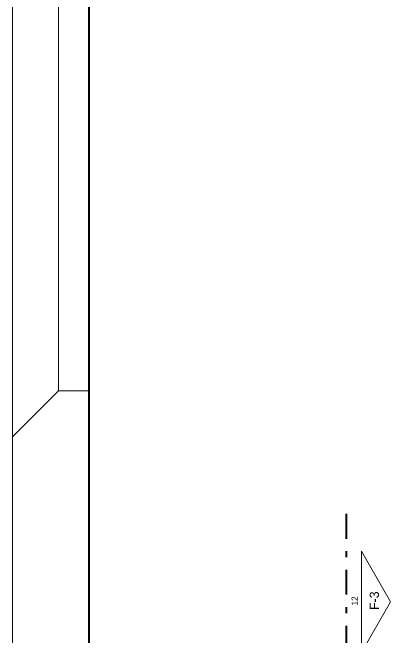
# Model space of a CAD drawing. Header units: metres. Extents: x 2.9 to 62.3, y 8 to 50.1.
# Drawn here: x 2.9 to 9.1, y 18.85 to 29.04 of the extents above; entities that cross this region are included whole.
import ezdxf
from ezdxf.enums import TextEntityAlignment as Align

# ---------------------------------------------------------------- set-up
doc = ezdxf.new("R2010")
doc.units = ezdxf.units.M
doc.header["$MEASUREMENT"] = 0
doc.linetypes.add('DGN Style 4', pattern=[1.626995, 0.812989, -0.406495, 0.001016, -0.406495])
doc.layers.add('Level 3', color=7, linetype='Continuous', lineweight=0)
doc.layers.add('Level 63', color=7, linetype='Continuous', lineweight=0)
doc.styles.add('Style-INTL_ENGINEERING', font='INTL_ENGINEERING.shx')

# ---------------------------------------------------------------- blocks, each defined once
blk = doc.blocks.new('*U188')
at = {"layer": 'Level 3', "color": 2, "linetype": 'DGN Style 4', "lineweight": 40}
blk.add_line((-0.729, -2.874), (-0.729, 2.873), dxfattribs=at)
at = {"layer": 'Level 3', "color": 2, "linetype": 'Continuous', "lineweight": 13, "extrusion": (0, 0, -1), "flags": 128}
blk.add_lwpolyline([(0.228, 1.65), (0.228, -1.651), (-0.726, -0.002)], close=True, dxfattribs=at)
at = {"layer": 'Level 3', "color": 2, "linetype": 'Continuous', "lineweight": 30, "extrusion": (0, 0, -1), "style": 'Style-INTL_ENGINEERING'}
blk.add_text('F-3', height=0.3001, rotation=269.9993, dxfattribs=at).set_placement((-0.194, -0.038), align=Align.MIDDLE_CENTER)
at = {"layer": 'Level 3', "color": 2, "linetype": 'Continuous', "lineweight": 13, "extrusion": (0, 0, -1), "style": 'Style-INTL_ENGINEERING'}
blk.add_text('12', height=0.2, rotation=269.9993, dxfattribs=at).set_placement((0.448, -0.03), align=Align.MIDDLE_CENTER)

msp = doc.modelspace()

# ---------------------------------------------------------------- linework, layer by layer
at = {"layer": 'Level 63', "color": 131, "linetype": 'Continuous', "lineweight": 0}
for q in [(3.649, 50.069), (2.899, 22.119), (4.149, 22.869)]:
    msp.add_line((3.649, 22.869), q, dxfattribs=at)
at = {"layer": 'Level 63', "color": 131, "linetype": 'Continuous', "lineweight": 40}
msp.add_line((4.149, 8.519), (4.149, 49.569), dxfattribs=at)
at = {"layer": 'Level 63', "color": 131, "linetype": 'Continuous', "lineweight": 0, "flags": 128}
msp.add_lwpolyline([(62.35, 50.069), (2.899, 50.069), (2.899, 8.019), (62.35, 8.019)], close=True, dxfattribs=at)
at = {"layer": 'Level 63', "color": 131, "linetype": 'Continuous', "lineweight": 13, "flags": 128}
msp.add_lwpolyline([(56.85, 8.518), (4.149, 8.518), (4.149, 49.569), (56.85, 49.569)], close=True, dxfattribs=at)

# ---------------------------------------------------------------- block references
at = {"layer": 'Level 3', "color": 2, "linetype": 'Continuous', "lineweight": 13, "extrusion": (0, 0, -1), "xscale": 0.4998882411011977, "yscale": 0.4998882411011977, "zscale": 0.4998882411011977, "rotation": 180}
msp.add_blockref('*U188', (-8.71, 19.427), dxfattribs=at)

doc.saveas('drawing.dxf')
